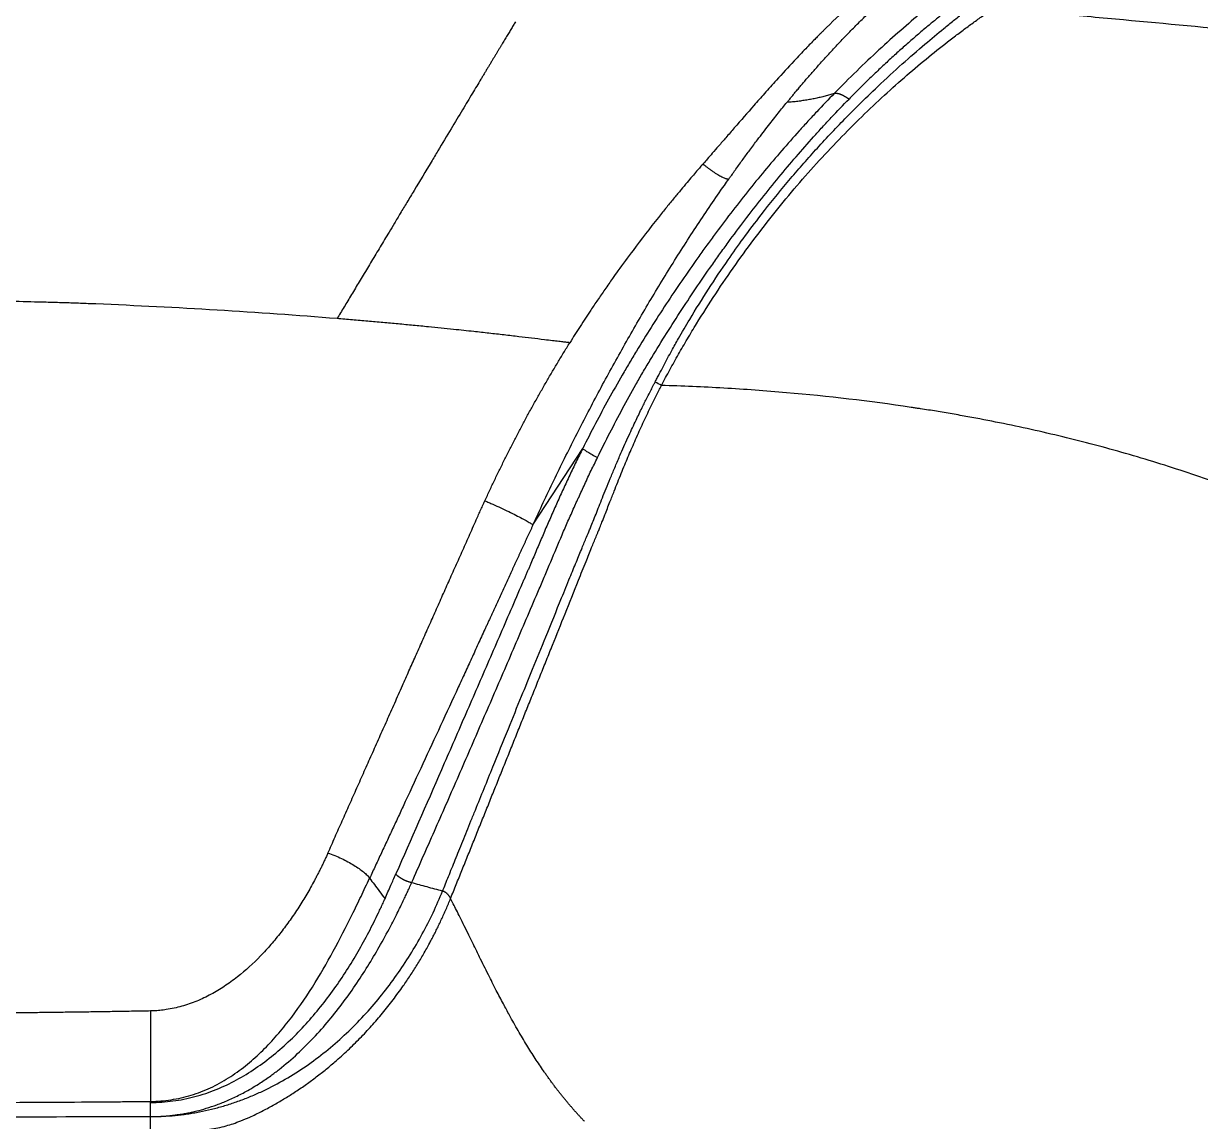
# Model space of a CAD drawing. Header units: inches. Extents: x 2 to 86, y -22 to 129.
# Drawn here: x 46.47 to 60.41, y 59.32 to 72.33 of the extents above; entities that cross this region are included whole.
import ezdxf

# ---------------------------------------------------------------- set-up
doc = ezdxf.new("R2010")
doc.units = ezdxf.units.IN
doc.header["$MEASUREMENT"] = 0
doc.layers.add('BDIM_CYAN', color=4, linetype='Continuous')

# ---------------------------------------------------------------- blocks, each defined once
blk = doc.blocks.new('2026 RHYTHM')
at = {"layer": 'BDIM_CYAN', "color": 3}
for p, q in [((50.133, 65.401), (50.723, 66.307)), ((45.604, 58.573), (45.604, 58.56))]:
    blk.add_line(p, q, dxfattribs=at)
for points, knots in [([(57.407, 73.296), (57.26, 73.208), (56.964, 73.03), (56.596, 72.801), (56.301, 72.616), (56.079, 72.477), (55.923, 72.377), (55.835, 72.321), (55.819, 72.311), (55.811, 72.305), (55.806, 72.302), (55.804, 72.301), (55.793, 72.293), (55.775, 72.28), (55.721, 72.242), (55.638, 72.183), (55.528, 72.101), (55.419, 72.018), (55.309, 71.934), (55.201, 71.848), (55.091, 71.762), (54.978, 71.671), (54.86, 71.575), (54.699, 71.441), (54.49, 71.263), (54.232, 71.03), (53.969, 70.781), (53.791, 70.604), (53.702, 70.512)], [0, 0, 0, 0, 0.125, 0.25, 0.3125, 0.375, 0.4375, 0.445312, 0.449219, 0.451172, 0.452148, 0.453125, 0.453613, 0.460938, 0.46875, 0.5, 0.53125, 0.5625, 0.59375, 0.625, 0.65625, 0.6875, 0.71875, 0.75, 0.8125, 0.875, 0.9375, 1, 1, 1, 1]), ([(53.142, 70.407), (53.151, 70.417), (53.169, 70.439), (53.196, 70.473), (53.226, 70.508), (53.257, 70.546), (53.29, 70.586), (53.325, 70.627), (53.362, 70.67), (53.401, 70.715), (53.442, 70.762), (53.484, 70.81), (53.529, 70.86), (53.575, 70.912), (53.645, 70.989), (53.739, 71.091), (53.856, 71.213), (53.974, 71.333), (54.129, 71.486), (54.32, 71.666), (54.497, 71.821), (54.623, 71.928), (54.699, 71.991), (54.774, 72.051), (54.847, 72.109), (54.918, 72.165), (54.965, 72.2), (54.988, 72.218)], [0, 0, 0, 0, 0.013348, 0.027676, 0.042986, 0.059275, 0.076544, 0.094793, 0.114022, 0.134232, 0.155422, 0.177595, 0.20075, 0.224886, 0.250006, 0.311574, 0.373749, 0.436555, 0.500008, 0.624989, 0.749988, 0.793606, 0.836467, 0.878553, 0.919849, 0.960336, 1, 1, 1, 1]), ([(54.773, 72.245), (54.577, 72.122), (54.38, 71.976), (53.979, 71.644), (53.777, 71.458), (53.571, 71.254)], [0, 0, 0, 0, 0.5, 0.5, 1, 1, 1, 1]), ([(55.987, 72.196), (55.972, 72.186), (55.943, 72.167), (55.898, 72.137), (55.853, 72.107), (55.809, 72.076), (55.765, 72.046), (55.72, 72.014), (55.676, 71.983), (55.632, 71.951), (55.589, 71.919), (55.529, 71.875), (55.455, 71.819), (55.366, 71.752), (55.276, 71.683), (55.183, 71.611), (55.087, 71.536), (54.989, 71.457), (54.889, 71.375), (54.801, 71.303), (54.728, 71.241), (54.669, 71.19), (54.61, 71.139), (54.55, 71.086), (54.49, 71.033), (54.43, 70.979), (54.369, 70.923), (54.308, 70.867), (54.247, 70.81), (54.186, 70.751), (54.124, 70.692), (54.062, 70.632), (54.001, 70.571), (53.939, 70.509), (53.897, 70.467), (53.877, 70.446)], [0, 0, 0, 0, 0.0225946, 0.0451881, 0.0677871, 0.090389, 0.1129818, 0.1355758, 0.158183, 0.1807923, 0.2033844, 0.2259671, 0.273027, 0.3201401, 0.3672436, 0.414299, 0.4613406, 0.5084014, 0.5554814, 0.602572, 0.6290761, 0.655577, 0.6820737, 0.7085674, 0.7350592, 0.7615502, 0.7880413, 0.8145335, 0.8410275, 0.8675228, 0.8940188, 0.9205146, 0.94701, 0.9735051, 1, 1, 1, 1]), ([(51.58, 67.093), (51.588, 67.108), (51.604, 67.14), (51.626, 67.182), (51.651, 67.23), (51.684, 67.293), (51.727, 67.375), (51.787, 67.484), (51.873, 67.638), (52.016, 67.883), (52.211, 68.196), (52.424, 68.514), (52.633, 68.807), (52.865, 69.115), (53.092, 69.397), (53.301, 69.642), (53.463, 69.824), (53.632, 70.008), (53.808, 70.192), (54.005, 70.39), (54.24, 70.618), (54.504, 70.861), (54.766, 71.089), (54.967, 71.256), (55.116, 71.376), (55.218, 71.458), (55.303, 71.525), (55.365, 71.573), (55.409, 71.607), (55.433, 71.625), (55.442, 71.631)], [0, 0, 0, 0, 0.007594, 0.015782, 0.021416, 0.031427, 0.047498, 0.06283, 0.086729, 0.125904, 0.18856, 0.250863, 0.2969, 0.350628, 0.426071, 0.463581, 0.501401, 0.541886, 0.583413, 0.62603, 0.681038, 0.751297, 0.817873, 0.875464, 0.906605, 0.937336, 0.960666, 0.978942, 0.992076, 1, 1, 1, 1]), ([(51.654, 67.054), (51.671, 67.085), (51.704, 67.146), (51.771, 67.269), (51.856, 67.423), (51.962, 67.605), (52.108, 67.846), (52.297, 68.142), (52.533, 68.488), (52.779, 68.824), (53.032, 69.149), (53.292, 69.46), (53.646, 69.855), (54.006, 70.221), (54.363, 70.554), (54.628, 70.787), (54.887, 71.001), (55.097, 71.164), (55.258, 71.285), (55.375, 71.371), (55.47, 71.439), (55.535, 71.484), (55.567, 71.506), (55.585, 71.519), (55.594, 71.525), (55.599, 71.528)], [0, 0, 0, 0, 0.015625, 0.03125, 0.0625, 0.09375, 0.125, 0.1875, 0.25, 0.3125, 0.375, 0.4375, 0.5, 0.625, 0.6875, 0.75, 0.8125, 0.875, 0.90625, 0.9375, 0.96875, 0.984375, 0.992188, 0.996094, 1, 1, 1, 1]), ([(55.599, 71.528), (55.726, 71.516), (55.981, 71.493), (56.491, 71.446), (57.376, 71.364), (58.141, 71.293), (58.666, 71.244), (58.704, 71.241), (58.768, 71.235), (58.88, 71.225), (59.039, 71.207), (59.23, 71.181), (59.611, 71.121), (60.181, 70.997), (60.928, 70.761), (61.654, 70.455), (62.354, 70.08), (62.824, 69.768), (63.09, 69.569), (63.156, 69.518), (63.208, 69.477), (63.261, 69.436), (63.352, 69.364), (63.453, 69.284), (63.527, 69.224), (63.549, 69.206)], [0, 0, 0, 0, 0.015625, 0.03125, 0.0625, 0.1242188, 0.125, 0.1269531, 0.1289062, 0.1328125, 0.140625, 0.1484375, 0.15625, 0.1875, 0.21875, 0.25, 0.28125, 0.3125, 0.3164062, 0.3203125, 0.3222656, 0.3242188, 0.328125, 0.3359375, 0.3393217, 0.3393217, 0.3393217, 0.3393217]), ([(49.925, 71.36), (49.921, 71.353), (49.912, 71.339), (49.899, 71.317), (49.886, 71.294), (49.872, 71.271), (49.858, 71.247), (49.843, 71.223), (49.828, 71.198), (49.813, 71.173), (49.797, 71.147), (49.781, 71.12), (49.765, 71.093), (49.748, 71.065), (49.731, 71.037), (49.713, 71.008), (49.696, 70.978), (49.677, 70.948), (49.659, 70.917), (49.64, 70.885), (49.62, 70.853), (49.6, 70.82), (49.58, 70.786), (49.56, 70.752), (49.538, 70.717), (49.492, 70.639), (49.413, 70.509), (49.296, 70.313), (49.16, 70.087), (49.035, 69.878), (48.889, 69.636), (48.766, 69.431), (48.643, 69.226), (48.565, 69.097), (48.495, 68.979), (48.432, 68.875), (48.376, 68.782), (48.324, 68.695), (48.273, 68.61), (48.222, 68.526), (48.173, 68.443), (48.124, 68.362), (48.077, 68.283), (48.03, 68.206), (47.984, 68.13), (47.94, 68.056), (47.897, 67.984), (47.854, 67.914), (47.827, 67.867), (47.813, 67.845)], [0, 0, 0, 0, 0.009225, 0.018551, 0.027978, 0.037509, 0.047142, 0.056879, 0.06672, 0.076666, 0.086716, 0.096873, 0.107135, 0.117504, 0.127979, 0.138562, 0.149251, 0.160049, 0.170953, 0.181966, 0.193086, 0.204314, 0.215651, 0.227095, 0.238648, 0.250309, 0.303168, 0.362387, 0.428101, 0.500374, 0.536521, 0.625326, 0.661441, 0.69432, 0.723928, 0.750245, 0.772097, 0.793524, 0.814519, 0.835078, 0.855196, 0.87487, 0.894097, 0.912876, 0.931204, 0.94908, 0.966505, 0.983478, 1, 1, 1, 1]), ([(53.571, 71.254), (53.563, 71.245), (53.543, 71.225), (53.509, 71.192), (53.468, 71.149), (53.418, 71.099), (53.361, 71.04), (53.296, 70.972), (53.181, 70.849), (53.04, 70.695), (52.882, 70.518), (52.716, 70.33), (52.563, 70.156), (52.423, 69.994), (52.336, 69.894), (52.262, 69.81), (52.203, 69.741), (52.168, 69.701), (52.152, 69.683)], [0, 0, 0, 0, 0.0189362, 0.0434647, 0.0735858, 0.1093, 0.1506079, 0.1975105, 0.2500093, 0.4002305, 0.5000049, 0.5874543, 0.7499861, 0.8189568, 0.8784427, 0.9284454, 0.9689638, 1, 1, 1, 1]), ([(53.702, 70.512), (53.633, 70.442), (53.564, 70.369), (53.459, 70.258), (53.424, 70.22), (53.355, 70.145), (53.32, 70.107), (53.148, 69.915), (53.011, 69.757), (52.741, 69.432), (52.608, 69.265), (52.41, 69.008), (52.345, 68.921), (52.247, 68.789), (52.215, 68.745), (52.15, 68.656), (52.118, 68.611), (51.957, 68.385), (51.832, 68.203), (51.651, 67.927), (51.591, 67.834), (51.474, 67.648), (51.416, 67.555), (51.331, 67.414), (51.302, 67.367), (51.246, 67.272), (51.219, 67.225), (51.136, 67.082), (51.082, 66.987), (50.977, 66.795), (50.925, 66.698), (50.822, 66.504), (50.772, 66.406), (50.723, 66.307)], [0, 0, 0, 0, 0.0625, 0.0625, 0.09375, 0.09375, 0.125, 0.125, 0.25, 0.25, 0.375, 0.375, 0.4375, 0.4375, 0.46875, 0.46875, 0.5, 0.5, 0.625, 0.625, 0.6875, 0.6875, 0.75, 0.75, 0.78125, 0.78125, 0.8125, 0.8125, 0.875, 0.875, 0.9375, 0.9375, 1, 1, 1, 1]), ([(50.899, 66.201), (50.946, 66.299), (50.995, 66.396), (51.094, 66.589), (51.144, 66.685), (51.247, 66.876), (51.299, 66.971), (51.366, 67.088), (51.379, 67.112), (51.406, 67.159), (51.42, 67.182), (51.448, 67.23), (51.462, 67.253), (51.49, 67.301), (51.505, 67.325), (51.577, 67.445), (51.635, 67.541), (51.753, 67.73), (51.813, 67.824), (51.996, 68.105), (52.121, 68.291), (52.283, 68.521), (52.315, 68.567), (52.38, 68.657), (52.413, 68.702), (52.511, 68.837), (52.577, 68.925), (52.776, 69.186), (52.91, 69.356), (53.182, 69.684), (53.319, 69.844), (53.493, 70.037), (53.527, 70.076), (53.597, 70.152), (53.632, 70.19), (53.737, 70.302), (53.807, 70.375), (53.877, 70.446)], [0, 0, 0, 0, 0.0625, 0.0625, 0.125, 0.125, 0.1875, 0.1875, 0.203125, 0.203125, 0.21875, 0.21875, 0.234375, 0.234375, 0.25, 0.25, 0.3125, 0.3125, 0.375, 0.375, 0.5, 0.5, 0.53125, 0.53125, 0.5625, 0.5625, 0.625, 0.625, 0.75, 0.75, 0.875, 0.875, 0.90625, 0.90625, 0.9375, 0.9375, 1, 1, 1, 1]), ([(52.453, 69.498), (52.456, 69.503), (52.463, 69.513), (52.472, 69.525), (52.483, 69.54), (52.497, 69.56), (52.516, 69.587), (52.545, 69.627), (52.58, 69.675), (52.635, 69.751), (52.706, 69.847), (52.785, 69.953), (52.859, 70.049), (52.922, 70.131), (52.982, 70.207), (53.038, 70.279), (53.091, 70.345), (53.126, 70.387), (53.142, 70.407)], [0, 0, 0, 0, 0.015612, 0.031252, 0.039362, 0.062502, 0.094761, 0.125003, 0.18875, 0.250003, 0.367999, 0.5, 0.596142, 0.687183, 0.773119, 0.853919, 0.92955, 1, 1, 1, 1]), ([(53.702, 70.512), (53.693, 70.51), (53.675, 70.504), (53.648, 70.496), (53.621, 70.488), (53.593, 70.48), (53.566, 70.473), (53.537, 70.466), (53.509, 70.46), (53.48, 70.453), (53.451, 70.447), (53.422, 70.442), (53.392, 70.436), (53.362, 70.432), (53.331, 70.427), (53.301, 70.423), (53.27, 70.419), (53.238, 70.415), (53.207, 70.412), (53.175, 70.409), (53.153, 70.408), (53.142, 70.407)], [0, 0, 0, 0, 0.0526337, 0.1052703, 0.1579088, 0.210548, 0.2631873, 0.3158257, 0.3684629, 0.4210983, 0.4737318, 0.5263631, 0.5789924, 0.6316198, 0.6842456, 0.7368702, 0.7894942, 0.8421183, 0.8947434, 0.9473703, 1, 1, 1, 1]), ([(53.702, 70.512), (53.703, 70.513), (53.706, 70.513), (53.71, 70.514), (53.714, 70.515), (53.719, 70.515), (53.723, 70.515), (53.728, 70.515), (53.733, 70.515), (53.739, 70.514), (53.744, 70.513), (53.75, 70.512), (53.756, 70.51), (53.762, 70.509), (53.768, 70.507), (53.775, 70.504), (53.781, 70.502), (53.788, 70.499), (53.794, 70.496), (53.801, 70.493), (53.808, 70.49), (53.815, 70.486), (53.821, 70.482), (53.828, 70.478), (53.835, 70.474), (53.842, 70.47), (53.849, 70.465), (53.856, 70.461), (53.863, 70.456), (53.87, 70.451), (53.874, 70.447), (53.877, 70.446)], [0, 0, 0, 0, 0.034372, 0.068768, 0.103186, 0.137624, 0.17208, 0.206553, 0.241041, 0.275542, 0.310055, 0.344577, 0.379107, 0.413643, 0.448184, 0.482727, 0.517271, 0.551815, 0.586355, 0.620892, 0.655422, 0.689944, 0.724457, 0.758958, 0.793447, 0.82792, 0.862376, 0.896814, 0.931232, 0.965628, 1, 1, 1, 1]), ([(52.148, 69.678), (52.137, 69.665), (52.112, 69.637), (52.069, 69.587), (52.017, 69.526), (51.955, 69.454), (51.884, 69.369), (51.804, 69.272), (51.714, 69.162), (51.55, 68.957), (51.356, 68.706), (51.177, 68.463), (51.067, 68.308), (50.986, 68.193), (50.9, 68.068), (50.823, 67.954), (50.755, 67.85), (50.692, 67.753), (50.63, 67.657), (50.59, 67.592), (50.569, 67.559)], [0, 0, 0, 0, 0.019255, 0.044278, 0.075072, 0.111644, 0.153995, 0.20213, 0.256047, 0.31574, 0.502042, 0.615696, 0.656575, 0.716643, 0.773807, 0.828063, 0.87104, 0.914021, 0.957007, 1, 1, 1, 1]), ([(52.148, 69.678), (52.151, 69.675), (52.159, 69.668), (52.171, 69.659), (52.183, 69.649), (52.196, 69.639), (52.209, 69.629), (52.222, 69.619), (52.236, 69.609), (52.25, 69.599), (52.264, 69.589), (52.279, 69.579), (52.293, 69.569), (52.308, 69.56), (52.326, 69.549), (52.347, 69.537), (52.369, 69.526), (52.388, 69.517), (52.405, 69.51), (52.42, 69.504), (52.433, 69.501), (52.444, 69.499), (52.45, 69.498), (52.453, 69.498)], [0, 0, 0, 0, 0.032155, 0.065382, 0.099663, 0.134971, 0.171305, 0.20866, 0.247046, 0.286485, 0.326994, 0.36859, 0.411291, 0.455128, 0.500143, 0.576408, 0.648493, 0.716577, 0.780801, 0.84125, 0.897955, 0.950896, 1, 1, 1, 1]), ([(50.133, 65.401), (50.214, 65.578), (50.379, 65.929), (50.637, 66.451), (50.861, 66.882), (51.045, 67.223), (51.186, 67.478), (51.329, 67.73), (51.523, 68.064), (51.772, 68.475), (52.081, 68.958), (52.31, 69.295), (52.435, 69.473), (52.453, 69.498)], [0.489893, 0.489893, 0.489893, 0.489893, 0.552393, 0.614893, 0.677393, 0.708643, 0.739893, 0.771143, 0.802393, 0.864893, 0.927393, 0.989893, 1, 1, 1, 1]), ([(47.813, 67.845), (47.342, 67.883), (46.868, 67.917), (45.915, 67.974), (45.437, 67.999), (44.895, 68.021), (44.835, 68.023), (44.714, 68.028), (44.654, 68.03), (44.533, 68.034), (44.473, 68.036), (44.352, 68.039), (44.292, 68.04), (43.989, 68.048), (43.747, 68.053), (43.26, 68.062), (43.016, 68.065), (42.649, 68.068), (42.527, 68.069), (42.282, 68.07), (42.159, 68.07), (41.547, 68.07), (41.06, 68.066), (40.332, 68.053), (40.09, 68.048), (39.789, 68.041), (39.698, 68.038), (39.608, 68.036), (39.547, 68.034), (39.517, 68.033), (39.457, 68.031), (39.427, 68.03), (39.367, 68.028), (39.277, 68.025), (39.186, 68.021), (38.646, 67.999), (38.167, 67.975), (37.214, 67.918), (36.74, 67.884), (36.268, 67.847)], [0, 0, 0, 0, 0.125, 0.125, 0.25, 0.25, 0.265625, 0.265625, 0.28125, 0.28125, 0.296875, 0.296875, 0.3125, 0.3125, 0.375, 0.375, 0.4375, 0.4375, 0.46875, 0.46875, 0.5, 0.5, 0.625, 0.625, 0.6875, 0.6875, 0.703125, 0.710937, 0.710937, 0.71875, 0.71875, 0.726562, 0.726562, 0.734375, 0.75, 0.75, 0.875, 0.875, 1, 1, 1, 1]), ([(49.968, 67.631), (49.939, 67.634), (49.88, 67.641), (49.791, 67.652), (49.701, 67.662), (49.612, 67.672), (49.522, 67.682), (49.383, 67.697), (49.174, 67.72), (48.935, 67.744), (48.716, 67.765), (48.536, 67.782), (48.356, 67.798), (48.176, 67.814), (47.995, 67.829), (47.873, 67.84), (47.813, 67.845)], [0, 0, 0, 0, 0.041785, 0.083593, 0.125424, 0.167278, 0.209154, 0.25105, 0.362239, 0.501296, 0.584206, 0.667187, 0.750246, 0.833394, 0.916642, 1, 1, 1, 1]), ([(50.569, 67.559), (50.561, 67.56), (50.538, 67.563), (50.495, 67.568), (50.435, 67.575), (50.358, 67.584), (50.25, 67.597), (50.118, 67.613), (50.018, 67.625), (49.968, 67.631)], [0, 0, 0, 0, 0.042743, 0.114049, 0.213955, 0.342508, 0.499753, 0.753428, 1, 1, 1, 1]), ([(49.564, 65.688), (49.574, 65.709), (49.593, 65.75), (49.622, 65.813), (49.651, 65.875), (49.681, 65.936), (49.71, 65.998), (49.74, 66.06), (49.771, 66.121), (49.801, 66.183), (49.832, 66.244), (49.863, 66.305), (49.894, 66.366), (49.925, 66.427), (49.957, 66.488), (49.989, 66.549), (50.021, 66.609), (50.054, 66.67), (50.086, 66.73), (50.119, 66.79), (50.153, 66.85), (50.186, 66.91), (50.22, 66.97), (50.254, 67.029), (50.288, 67.089), (50.322, 67.148), (50.357, 67.207), (50.392, 67.266), (50.427, 67.325), (50.462, 67.384), (50.498, 67.442), (50.533, 67.501), (50.557, 67.54), (50.57, 67.559)], [0, 0, 0, 0, 0.032353, 0.064694, 0.097024, 0.129343, 0.161652, 0.193952, 0.226242, 0.258524, 0.290799, 0.323066, 0.355326, 0.38758, 0.419829, 0.452073, 0.484312, 0.516547, 0.54878, 0.581009, 0.613236, 0.645462, 0.677687, 0.709911, 0.742135, 0.77436, 0.806586, 0.838814, 0.871045, 0.903278, 0.935514, 0.967755, 1, 1, 1, 1]), ([(49.063, 61.063), (49.074, 61.092), (49.098, 61.15), (49.134, 61.24), (49.173, 61.336), (49.214, 61.437), (49.257, 61.543), (49.302, 61.656), (49.35, 61.774), (49.4, 61.897), (49.503, 62.151), (49.651, 62.515), (49.833, 62.965), (49.99, 63.351), (50.137, 63.713), (50.295, 64.101), (50.443, 64.464), (50.564, 64.761), (50.645, 64.958), (50.71, 65.116), (50.762, 65.242), (50.799, 65.329), (50.828, 65.4), (50.856, 65.47), (50.89, 65.555), (50.927, 65.649), (50.968, 65.752), (51.014, 65.864), (51.063, 65.985), (51.117, 66.115), (51.186, 66.276), (51.266, 66.453), (51.35, 66.633), (51.422, 66.783), (51.481, 66.901), (51.527, 66.991), (51.558, 67.051), (51.574, 67.082), (51.58, 67.093)], [0, 0, 0, 0, 0.014481, 0.029851, 0.046119, 0.063292, 0.081377, 0.100381, 0.120313, 0.141179, 0.162987, 0.248883, 0.324123, 0.388228, 0.440913, 0.504047, 0.580226, 0.619819, 0.650033, 0.676886, 0.697427, 0.711733, 0.719767, 0.732073, 0.745909, 0.761127, 0.777796, 0.795972, 0.815678, 0.836868, 0.859471, 0.894556, 0.924457, 0.949317, 0.969235, 0.984288, 0.99453, 1, 1, 1, 1]), ([(49.158, 60.977), (49.169, 61.005), (49.191, 61.06), (49.225, 61.143), (49.258, 61.226), (49.292, 61.309), (49.325, 61.392), (49.359, 61.476), (49.393, 61.56), (49.427, 61.644), (49.46, 61.728), (49.494, 61.812), (49.529, 61.897), (49.563, 61.982), (49.597, 62.066), (49.631, 62.152), (49.665, 62.237), (49.7, 62.322), (49.734, 62.408), (49.769, 62.494), (49.803, 62.58), (49.838, 62.666), (49.873, 62.752), (49.908, 62.839), (49.942, 62.925), (49.977, 63.012), (50.012, 63.099), (50.047, 63.187), (50.082, 63.274), (50.118, 63.361), (50.153, 63.449), (50.188, 63.537), (50.223, 63.625), (50.259, 63.713), (50.294, 63.801), (50.33, 63.89), (50.403, 64.072), (50.517, 64.357), (50.649, 64.687), (50.754, 64.949), (50.815, 65.099), (50.855, 65.197), (50.881, 65.261), (50.905, 65.319), (50.928, 65.376), (50.954, 65.441), (50.993, 65.542), (51.042, 65.666), (51.093, 65.795), (51.151, 65.942), (51.217, 66.106), (51.299, 66.299), (51.381, 66.487), (51.455, 66.646), (51.515, 66.772), (51.556, 66.856), (51.602, 66.95), (51.634, 67.013), (51.654, 67.054)], [0, 0, 0, 0, 0.0140176, 0.0280506, 0.0420987, 0.056162, 0.0702404, 0.0843339, 0.0984423, 0.1125657, 0.1267038, 0.1408566, 0.155024, 0.1692059, 0.1834023, 0.1976129, 0.2118377, 0.2260767, 0.2403297, 0.2545965, 0.2688772, 0.2831716, 0.2974795, 0.311801, 0.3261358, 0.3404838, 0.354845, 0.3692192, 0.3836063, 0.398006, 0.4124184, 0.4268431, 0.4412801, 0.4557294, 0.4701907, 0.4846639, 0.499149, 0.5595018, 0.6243267, 0.6601839, 0.6869384, 0.697373, 0.7078044, 0.7182328, 0.7253375, 0.7357697, 0.7495271, 0.7743518, 0.7952124, 0.8121154, 0.8452492, 0.8746961, 0.9059746, 0.9373019, 0.9530002, 0.9686355, 0.9794112, 1, 1, 1, 1]), ([(67.149, 51.728), (67.14, 51.959), (67.124, 52.314), (67.091, 52.793), (67.061, 53.162), (67.025, 53.532), (66.983, 53.903), (66.935, 54.274), (66.863, 54.769), (66.756, 55.389), (66.6, 56.132), (66.413, 56.872), (66.193, 57.609), (65.98, 58.217), (65.791, 58.698), (65.665, 58.997), (65.559, 59.235), (65.491, 59.382), (65.435, 59.5), (65.378, 59.617), (65.276, 59.822), (65.125, 60.111), (64.868, 60.568), (64.52, 61.125), (64.059, 61.769), (63.556, 62.382), (63.012, 62.961), (62.429, 63.501), (61.81, 64), (61.162, 64.457), (60.487, 64.871), (59.966, 65.149), (59.612, 65.322), (59.464, 65.392), (59.36, 65.439), (59.301, 65.466), (59.241, 65.493), (59.166, 65.526), (58.867, 65.656), (58.353, 65.862), (57.617, 66.114), (56.875, 66.331), (56.128, 66.516), (55.567, 66.631), (55.192, 66.7), (55.005, 66.732), (54.849, 66.758), (54.74, 66.775), (54.677, 66.784), (54.64, 66.79), (54.125, 66.868), (53.378, 66.954), (52.517, 67.016), (52.024, 67.041), (51.777, 67.05), (51.654, 67.054)], [0, 0, 0, 0, 0.0296261, 0.0452511, 0.0608761, 0.0765011, 0.0921261, 0.1077511, 0.1233761, 0.1546261, 0.1858761, 0.2171261, 0.2483761, 0.2796261, 0.2952511, 0.3108761, 0.3186886, 0.3265011, 0.3304074, 0.3343136, 0.3421261, 0.3577511, 0.3733761, 0.4046261, 0.4358761, 0.4671261, 0.4983761, 0.5296261, 0.5608761, 0.5921261, 0.6233761, 0.6546261, 0.6624386, 0.6702511, 0.6741574, 0.6761105, 0.6780636, 0.6819699, 0.6858761, 0.7171261, 0.7483761, 0.7796261, 0.8108761, 0.8421261, 0.8499386, 0.8577511, 0.8655636, 0.8694699, 0.871423, 0.8733761, 0.8741574, 0.9358761, 0.9671261, 0.9827511, 0.9983761, 0.9983761, 0.9983761, 0.9983761]), ([(50.723, 66.307), (50.71, 66.281), (50.697, 66.255), (50.671, 66.202), (50.658, 66.176), (50.619, 66.096), (50.594, 66.043), (50.543, 65.936), (50.519, 65.883), (50.469, 65.776), (50.445, 65.722), (50.397, 65.614), (50.373, 65.561), (50.326, 65.453), (50.302, 65.399), (50.256, 65.292), (50.234, 65.238), (50.188, 65.131), (50.165, 65.078), (50.131, 64.998), (50.12, 64.971), (50.106, 64.937), (50.103, 64.93), (50.097, 64.917), (50.094, 64.91), (50.086, 64.891), (50.08, 64.878), (50.069, 64.853), (50.064, 64.84), (50.055, 64.82), (50.052, 64.814), (50.046, 64.801), (50.043, 64.794), (50.035, 64.773), (50.029, 64.76), (50.017, 64.734), (50.011, 64.72), (49.96, 64.601), (49.914, 64.495), (49.822, 64.283), (49.777, 64.177), (49.686, 63.966), (49.64, 63.861), (49.504, 63.545), (49.412, 63.335), (49.231, 62.917), (49.14, 62.708), (48.869, 62.086), (48.689, 61.675), (48.51, 61.268)], [0, 0, 0, 0, 0.015625, 0.015625, 0.03125, 0.03125, 0.0625, 0.0625, 0.09375, 0.09375, 0.125, 0.125, 0.15625, 0.15625, 0.1875, 0.1875, 0.21875, 0.21875, 0.25, 0.25, 0.265625, 0.265625, 0.269531, 0.269531, 0.273437, 0.273437, 0.28125, 0.28125, 0.289062, 0.289062, 0.292969, 0.292969, 0.296875, 0.296875, 0.304687, 0.304687, 0.3125, 0.3125, 0.375, 0.375, 0.4375, 0.4375, 0.5, 0.5, 0.625, 0.625, 0.75, 0.75, 1, 1, 1, 1]), ([(50.723, 66.307), (50.726, 66.304), (50.732, 66.298), (50.752, 66.284), (50.765, 66.275), (50.797, 66.256), (50.815, 66.245), (50.855, 66.223), (50.877, 66.212), (50.899, 66.201)], [0, 0, 0, 0, 0.25, 0.25, 0.5, 0.5, 0.75, 0.75, 1, 1, 1, 1]), ([(48.696, 61.163), (48.741, 61.264), (48.786, 61.366), (48.876, 61.57), (48.922, 61.673), (49.057, 61.981), (49.148, 62.187), (49.329, 62.602), (49.419, 62.811), (49.601, 63.23), (49.691, 63.44), (49.827, 63.756), (49.873, 63.862), (49.964, 64.074), (50.009, 64.18), (50.1, 64.392), (50.145, 64.499), (50.203, 64.631), (50.214, 64.658), (50.237, 64.711), (50.248, 64.738), (50.271, 64.791), (50.282, 64.818), (50.305, 64.871), (50.316, 64.898), (50.372, 65.032), (50.417, 65.139), (50.485, 65.299), (50.508, 65.353), (50.554, 65.46), (50.578, 65.513), (50.614, 65.593), (50.626, 65.62), (50.644, 65.66), (50.65, 65.674), (50.662, 65.7), (50.669, 65.714), (50.699, 65.78), (50.723, 65.833), (50.772, 65.939), (50.797, 65.992), (50.848, 66.097), (50.873, 66.149), (50.899, 66.201)], [0, 0, 0, 0, 0.0625, 0.0625, 0.125, 0.125, 0.25, 0.25, 0.375, 0.375, 0.5, 0.5, 0.5625, 0.5625, 0.625, 0.625, 0.6875, 0.6875, 0.703125, 0.703125, 0.71875, 0.71875, 0.734375, 0.734375, 0.75, 0.75, 0.8125, 0.8125, 0.84375, 0.84375, 0.875, 0.875, 0.890625, 0.890625, 0.898437, 0.898437, 0.90625, 0.90625, 0.9375, 0.9375, 0.96875, 0.96875, 1, 1, 1, 1]), ([(49.483, 65.509), (49.492, 65.529), (49.51, 65.569), (49.537, 65.628), (49.555, 65.668), (49.564, 65.688)], [0, 0, 0, 0, 0.333465, 0.666796, 1, 1, 1, 1]), ([(49.564, 65.688), (49.572, 65.685), (49.587, 65.678), (49.618, 65.664), (49.674, 65.64), (49.754, 65.603), (49.847, 65.559), (49.933, 65.516), (50.007, 65.478), (50.068, 65.445), (50.104, 65.423), (50.124, 65.409), (50.131, 65.404), (50.133, 65.401)], [0, 0, 0, 0, 0.03125, 0.0625, 0.125, 0.25, 0.375, 0.5, 0.625, 0.75, 0.875, 0.9375, 1, 1, 1, 1]), ([(47.705, 61.515), (47.719, 61.547), (47.747, 61.61), (47.79, 61.705), (47.832, 61.801), (47.875, 61.897), (47.918, 61.993), (47.961, 62.09), (48.005, 62.188), (48.048, 62.286), (48.092, 62.384), (48.136, 62.483), (48.18, 62.583), (48.225, 62.682), (48.269, 62.783), (48.314, 62.883), (48.359, 62.985), (48.405, 63.086), (48.45, 63.189), (48.496, 63.291), (48.542, 63.394), (48.598, 63.521), (48.665, 63.672), (48.743, 63.847), (48.822, 64.025), (48.902, 64.204), (48.983, 64.385), (49.064, 64.568), (49.146, 64.753), (49.229, 64.939), (49.313, 65.127), (49.398, 65.317), (49.455, 65.445), (49.483, 65.509)], [0, 0, 0, 0, 0.024087, 0.048272, 0.072554, 0.096932, 0.121408, 0.14598, 0.17065, 0.195415, 0.220277, 0.245235, 0.270289, 0.295439, 0.320684, 0.346025, 0.371462, 0.396993, 0.42262, 0.448342, 0.474158, 0.500069, 0.543501, 0.58734, 0.631585, 0.676234, 0.721286, 0.76674, 0.812595, 0.85885, 0.905503, 0.952554, 1, 1, 1, 1]), ([(50.133, 65.401), (50.128, 65.39), (50.118, 65.369), (50.103, 65.336), (50.088, 65.304), (50.073, 65.271), (50.058, 65.239), (50.043, 65.206), (50.028, 65.174), (50.013, 65.141), (49.998, 65.109), (49.983, 65.076), (49.968, 65.044), (49.953, 65.012), (49.938, 64.979), (49.923, 64.947), (49.908, 64.914), (49.893, 64.882), (49.862, 64.814), (49.815, 64.712), (49.752, 64.574), (49.705, 64.471), (49.673, 64.403), (49.657, 64.368), (49.642, 64.334), (49.628, 64.305), (49.617, 64.28), (49.608, 64.26), (49.599, 64.241), (49.59, 64.221), (49.581, 64.201), (49.572, 64.182), (49.54, 64.112), (49.484, 63.991), (49.406, 63.82), (49.327, 63.649), (49.205, 63.383), (49.039, 63.024), (48.83, 62.573), (48.667, 62.223), (48.551, 61.972), (48.48, 61.82), (48.41, 61.669), (48.339, 61.518), (48.269, 61.367), (48.222, 61.267), (48.199, 61.217)], [0, 0, 0, 0, 0.007631, 0.015261, 0.02289, 0.030519, 0.038147, 0.045777, 0.053407, 0.061038, 0.068669, 0.076301, 0.083933, 0.091566, 0.099199, 0.106834, 0.114469, 0.122106, 0.129744, 0.162217, 0.194699, 0.227179, 0.235298, 0.243417, 0.251536, 0.259655, 0.264298, 0.268941, 0.273581, 0.27822, 0.282859, 0.287499, 0.292138, 0.332733, 0.373329, 0.413928, 0.454533, 0.5628, 0.671051, 0.779324, 0.816106, 0.852885, 0.889662, 0.92644, 0.963218, 1, 1, 1, 1]), ([(47.705, 61.515), (47.699, 61.502), (47.687, 61.474), (47.667, 61.433), (47.648, 61.392), (47.628, 61.351), (47.608, 61.31), (47.587, 61.269), (47.566, 61.229), (47.523, 61.148), (47.456, 61.029), (47.36, 60.872), (47.258, 60.721), (47.148, 60.573), (47.032, 60.431), (46.866, 60.249), (46.683, 60.081), (46.482, 59.934), (46.347, 59.854), (46.237, 59.798), (46.151, 59.76), (46.063, 59.726), (45.974, 59.698), (45.883, 59.676), (45.809, 59.662), (45.753, 59.655), (45.715, 59.65), (45.678, 59.647), (45.641, 59.645), (45.616, 59.644), (45.604, 59.644)], [0, 0, 0, 0, 0.015629, 0.031255, 0.046879, 0.062503, 0.078129, 0.093757, 0.109389, 0.125026, 0.188114, 0.250045, 0.313449, 0.37506, 0.438671, 0.500072, 0.624997, 0.689037, 0.749979, 0.781517, 0.812484, 0.844003, 0.874987, 0.906295, 0.937488, 0.950115, 0.96267, 0.975162, 0.987602, 1, 1, 1, 1]), ([(45.604, 58.573), (45.685, 58.574), (45.848, 58.587), (46.087, 58.641), (46.315, 58.729), (46.53, 58.847), (46.73, 58.99), (46.914, 59.153), (47.083, 59.332), (47.293, 59.585), (47.526, 59.925), (47.772, 60.351), (47.958, 60.713), (48.08, 60.966), (48.148, 61.11), (48.182, 61.181), (48.199, 61.217)], [0, 0, 0, 0, 0.0625, 0.125, 0.1875, 0.25, 0.3125, 0.375, 0.4375, 0.5, 0.625, 0.75, 0.875, 0.9375, 0.96875, 1, 1, 1, 1]), ([(48.199, 61.217), (48.217, 61.192), (48.256, 61.14), (48.317, 61.059), (48.359, 61.003), (48.381, 60.974)], [0, 0, 0, 0, 0.311439, 0.644772, 1, 1, 1, 1]), ([(48.381, 60.974), (48.392, 61.001), (48.416, 61.055), (48.449, 61.129), (48.48, 61.2), (48.5, 61.244), (48.51, 61.268)], [0, 0, 0, 0, 0.2750089, 0.5499543, 0.7577924, 1, 1, 1, 1]), ([(48.696, 61.163), (48.693, 61.163), (48.688, 61.165), (48.679, 61.168), (48.67, 61.17), (48.662, 61.173), (48.653, 61.176), (48.645, 61.179), (48.637, 61.182), (48.628, 61.186), (48.62, 61.189), (48.612, 61.193), (48.605, 61.196), (48.597, 61.2), (48.59, 61.204), (48.583, 61.208), (48.576, 61.212), (48.569, 61.216), (48.563, 61.22), (48.557, 61.224), (48.551, 61.228), (48.545, 61.232), (48.54, 61.236), (48.535, 61.24), (48.53, 61.244), (48.526, 61.248), (48.522, 61.252), (48.519, 61.256), (48.515, 61.26), (48.513, 61.264), (48.511, 61.267), (48.51, 61.268)], [0, 0, 0, 0, 0.0343545, 0.0687409, 0.1031565, 0.1375983, 0.1720638, 0.2065501, 0.2410546, 0.2755746, 0.3101077, 0.3446512, 0.3792027, 0.4137596, 0.4483197, 0.4828807, 0.5174401, 0.5519959, 0.5865458, 0.6210878, 0.6556199, 0.69014, 0.7246464, 0.7591372, 0.7936106, 0.8280651, 0.862499, 0.8969108, 0.9312991, 0.9656626, 1, 1, 1, 1]), ([(45.604, 58.393), (45.614, 58.393), (45.635, 58.393), (45.665, 58.394), (45.696, 58.395), (45.727, 58.396), (45.757, 58.398), (45.788, 58.4), (45.818, 58.403), (45.849, 58.406), (45.879, 58.41), (45.91, 58.414), (45.94, 58.418), (45.97, 58.423), (46.001, 58.428), (46.031, 58.433), (46.061, 58.439), (46.091, 58.446), (46.121, 58.452), (46.179, 58.466), (46.268, 58.491), (46.393, 58.533), (46.527, 58.587), (46.642, 58.641), (46.769, 58.709), (46.891, 58.782), (47.021, 58.871), (47.171, 58.984), (47.342, 59.131), (47.605, 59.392), (47.896, 59.744), (48.15, 60.124), (48.333, 60.435), (48.435, 60.624), (48.518, 60.785), (48.568, 60.887), (48.61, 60.976), (48.637, 61.033), (48.664, 61.091), (48.682, 61.13), (48.692, 61.152)], [0, 0, 0, 0, 0.0069547, 0.0139092, 0.0208633, 0.0278168, 0.0347696, 0.0417216, 0.0486726, 0.0556225, 0.0625711, 0.0695183, 0.0764639, 0.083408, 0.0903503, 0.0972907, 0.104229, 0.1111653, 0.1180992, 0.1250307, 0.1517621, 0.1815264, 0.2142966, 0.2500439, 0.2679326, 0.3125498, 0.346624, 0.3750606, 0.4401727, 0.5000607, 0.6264678, 0.7499602, 0.8110337, 0.8749715, 0.8989033, 0.9374861, 0.9549434, 0.9687432, 0.9827802, 1, 1, 1, 1]), ([(45.604, 58.393), (45.628, 58.393), (45.677, 58.394), (45.774, 58.397), (45.871, 58.404), (45.968, 58.415), (46.04, 58.424), (46.112, 58.436), (46.207, 58.453), (46.326, 58.479), (46.467, 58.517), (46.605, 58.561), (46.742, 58.612), (46.876, 58.668), (47.051, 58.751), (47.264, 58.869), (47.507, 59.03), (47.814, 59.269), (48.165, 59.607), (48.529, 60.063), (48.782, 60.472), (48.953, 60.808), (49.028, 60.978), (49.063, 61.063)], [0, 0, 0, 0, 0.015625, 0.03125, 0.0625, 0.078125, 0.09375, 0.109375, 0.125, 0.15625, 0.1875, 0.21875, 0.25, 0.28125, 0.3125, 0.375, 0.4375, 0.5, 0.625, 0.75, 0.875, 0.9375, 1, 1, 1, 1]), ([(49.063, 61.063), (49.032, 61.072), (48.971, 61.088), (48.879, 61.113), (48.788, 61.138), (48.727, 61.154), (48.696, 61.163)], [0, 0, 0, 0, 0.249996, 0.499993, 0.749995, 1, 1, 1, 1]), ([(49.158, 60.977), (49.156, 60.98), (49.154, 60.986), (49.149, 60.994), (49.144, 61.002), (49.139, 61.009), (49.133, 61.016), (49.128, 61.022), (49.122, 61.028), (49.116, 61.034), (49.11, 61.039), (49.103, 61.044), (49.097, 61.048), (49.09, 61.052), (49.083, 61.056), (49.077, 61.059), (49.07, 61.061), (49.065, 61.063), (49.063, 61.063)], [0, 0, 0, 0, 0.072396, 0.143094, 0.21216, 0.279661, 0.345671, 0.41027, 0.473541, 0.535574, 0.596466, 0.656318, 0.715238, 0.773339, 0.83074, 0.887564, 0.94394, 1, 1, 1, 1]), ([(45.604, 58.227), (45.617, 58.227), (45.642, 58.227), (45.679, 58.227), (45.714, 58.228), (45.746, 58.228), (45.796, 58.228), (45.864, 58.228), (45.944, 58.229), (46.016, 58.229), (46.081, 58.23), (46.145, 58.232), (46.22, 58.235), (46.305, 58.244), (46.402, 58.259), (46.495, 58.281), (46.586, 58.309), (46.679, 58.344), (46.792, 58.392), (46.919, 58.453), (47.054, 58.525), (47.182, 58.6), (47.309, 58.679), (47.432, 58.763), (47.554, 58.852), (47.672, 58.944), (47.802, 59.052), (47.941, 59.177), (48.085, 59.319), (48.222, 59.466), (48.353, 59.618), (48.478, 59.776), (48.587, 59.925), (48.681, 60.063), (48.762, 60.189), (48.838, 60.318), (48.897, 60.423), (48.939, 60.503), (48.967, 60.558), (48.996, 60.614), (49.023, 60.671), (49.051, 60.73), (49.078, 60.79), (49.105, 60.851), (49.132, 60.914), (49.149, 60.956), (49.158, 60.977)], [0, 0, 0, 0, 0.008021, 0.0156064, 0.0227525, 0.0294564, 0.0357168, 0.0536164, 0.0714336, 0.0854151, 0.0982209, 0.111868, 0.1250068, 0.1447403, 0.1655577, 0.1874965, 0.2051923, 0.2260051, 0.2499935, 0.2824825, 0.3142254, 0.3450664, 0.3749934, 0.4073006, 0.4374946, 0.4684055, 0.4999955, 0.5422298, 0.5838804, 0.624994, 0.6662922, 0.7079343, 0.7499904, 0.7808997, 0.8120501, 0.8434221, 0.8749924, 0.8877487, 0.9007881, 0.914111, 0.9277182, 0.9416093, 0.9557835, 0.97024, 0.9849789, 1, 1, 1, 1]), ([(45.604, 58.56), (45.693, 58.561), (45.87, 58.572), (46.131, 58.624), (46.384, 58.709), (46.624, 58.823), (46.851, 58.962), (47.063, 59.122), (47.262, 59.298), (47.51, 59.553), (47.786, 59.9), (48.024, 60.272), (48.191, 60.577), (48.277, 60.75), (48.331, 60.865), (48.353, 60.913), (48.37, 60.949), (48.377, 60.967), (48.381, 60.974)], [0, 0, 0, 0, 0.0625, 0.125, 0.1875, 0.25, 0.3125, 0.375, 0.4375, 0.5, 0.625, 0.75, 0.8125, 0.875, 0.890625, 0.90625, 0.9140625, 0.9202577, 0.9202577, 0.9202577, 0.9202577]), ([(50.745, 58.335), (50.736, 58.344), (50.719, 58.362), (50.692, 58.39), (50.666, 58.419), (50.64, 58.448), (50.614, 58.477), (50.588, 58.507), (50.562, 58.537), (50.537, 58.568), (50.511, 58.599), (50.485, 58.63), (50.46, 58.662), (50.434, 58.694), (50.409, 58.727), (50.384, 58.76), (50.359, 58.794), (50.334, 58.828), (50.309, 58.863), (50.284, 58.898), (50.234, 58.97), (50.158, 59.084), (50.057, 59.243), (49.956, 59.414), (49.864, 59.577), (49.779, 59.736), (49.695, 59.896), (49.601, 60.081), (49.513, 60.258), (49.437, 60.414), (49.376, 60.537), (49.321, 60.649), (49.272, 60.748), (49.229, 60.835), (49.192, 60.91), (49.169, 60.956), (49.158, 60.977)], [0, 0, 0, 0, 0.012402, 0.024881, 0.037439, 0.050076, 0.062795, 0.075595, 0.088479, 0.101448, 0.114502, 0.127643, 0.140872, 0.154191, 0.167599, 0.181099, 0.194691, 0.208376, 0.222154, 0.236026, 0.249993, 0.307588, 0.368419, 0.432536, 0.499981, 0.549246, 0.607334, 0.674246, 0.749972, 0.798576, 0.842881, 0.882888, 0.918602, 0.950023, 0.977155, 1, 1, 1, 1]), ([(45.604, 59.644), (45.57, 59.643), (45.503, 59.642), (45.403, 59.64), (45.302, 59.639), (45.201, 59.637), (45.1, 59.635), (44.999, 59.634), (44.897, 59.632), (44.796, 59.631), (44.695, 59.629), (44.593, 59.628), (44.492, 59.627), (44.39, 59.626), (44.289, 59.624), (44.187, 59.623), (44.085, 59.622), (43.983, 59.621), (43.881, 59.62), (43.779, 59.619), (43.677, 59.618), (43.575, 59.617), (43.473, 59.617), (43.371, 59.616), (43.269, 59.615), (43.166, 59.615), (43.064, 59.614), (42.962, 59.613), (42.859, 59.613), (42.757, 59.613), (42.654, 59.612), (42.552, 59.612), (42.449, 59.612), (42.346, 59.612), (42.244, 59.611), (42.141, 59.611), (42.006, 59.611), (41.839, 59.611), (41.639, 59.612), (41.44, 59.612), (41.241, 59.613), (41.041, 59.614), (40.842, 59.615), (40.644, 59.616), (40.445, 59.618), (40.247, 59.62), (40.048, 59.621), (39.851, 59.624), (39.653, 59.626), (39.455, 59.628), (39.258, 59.631), (39.062, 59.634), (38.865, 59.637), (38.669, 59.641), (38.538, 59.643), (38.473, 59.644)], [0, 0, 0, 0, 0.014198, 0.028401, 0.042611, 0.056826, 0.071048, 0.085274, 0.099507, 0.113745, 0.127988, 0.142237, 0.156491, 0.170751, 0.185015, 0.199285, 0.21356, 0.22784, 0.242124, 0.256414, 0.270708, 0.285007, 0.29931, 0.313618, 0.327931, 0.342247, 0.356569, 0.370894, 0.385223, 0.399557, 0.413895, 0.428236, 0.442582, 0.456931, 0.471284, 0.48564, 0.5, 0.527919, 0.555824, 0.583714, 0.61159, 0.639451, 0.667296, 0.695124, 0.722936, 0.750729, 0.778505, 0.806263, 0.834001, 0.86172, 0.889418, 0.917096, 0.944752, 0.972387, 1, 1, 1, 1]), ([(45.604, 59.644), (45.604, 59.589), (45.604, 59.47), (45.604, 59.285), (45.604, 59.105), (45.604, 58.938), (45.604, 58.792), (45.604, 58.676), (45.604, 58.61), (45.604, 58.584), (45.604, 58.576), (45.604, 58.574), (45.604, 58.573)], [0, 0, 0, 0, 0.125, 0.25, 0.375, 0.5, 0.625, 0.75, 0.875, 0.9375, 0.96875, 1, 1, 1, 1]), ([(38.473, 58.575), (38.506, 58.575), (38.573, 58.574), (38.672, 58.573), (38.772, 58.572), (38.872, 58.571), (38.972, 58.57), (39.383, 58.567), (40.107, 58.562), (41.147, 58.559), (42.058, 58.558), (42.839, 58.559), (43.489, 58.56), (44.138, 58.562), (44.638, 58.565), (44.99, 58.568), (45.195, 58.569), (45.4, 58.571), (45.536, 58.573), (45.604, 58.573)], [0, 0, 0, 0, 0.014063, 0.028126, 0.042189, 0.056252, 0.070314, 0.084376, 0.22988, 0.375383, 0.520885, 0.611828, 0.702769, 0.793713, 0.884658, 0.913493, 0.942329, 0.971164, 1, 1, 1, 1]), ([(45.604, 58.393), (45.604, 58.405), (45.604, 58.428), (45.604, 58.461), (45.604, 58.491), (45.604, 58.523), (45.604, 58.551), (45.604, 58.56), (45.604, 58.56)], [0, 0, 0, 0, 0.125, 0.25, 0.375, 0.5, 0.75, 1, 1, 1, 1]), ([(45.604, 58.227), (45.604, 58.23), (45.604, 58.242), (45.604, 58.271), (45.604, 58.302), (45.604, 58.33), (45.604, 58.361), (45.604, 58.382), (45.604, 58.393)], [0, 0, 0, 0, 0.25, 0.5, 0.625, 0.75, 0.875, 1, 1, 1, 1])]:
    blk.add_open_spline(points, degree=3, knots=knots, dxfattribs=at)
for points in [[(52.152, 69.684), (52.151, 69.682), (52.149, 69.68), (52.148, 69.678)], [(51.654, 67.054), (51.631, 67.067), (51.606, 67.08), (51.58, 67.093)], [(47.705, 61.515), (47.731, 61.507), (47.785, 61.487), (47.865, 61.451), (47.942, 61.412), (48.012, 61.371), (48.075, 61.33), (48.127, 61.29), (48.17, 61.252), (48.19, 61.228), (48.199, 61.217)], [(48.692, 61.152), (48.693, 61.156), (48.695, 61.159), (48.696, 61.163)], [(38.473, 58.393), (39.067, 58.393), (40.256, 58.392), (42.038, 58.391), (43.821, 58.392), (45.01, 58.392), (45.604, 58.393)]]:
    blk.add_open_spline(points, degree=3, dxfattribs=at)

msp = doc.modelspace()

# ---------------------------------------------------------------- block references
msp.add_blockref('2026 RHYTHM', (2.373, 0.985))

doc.saveas('drawing.dxf')
